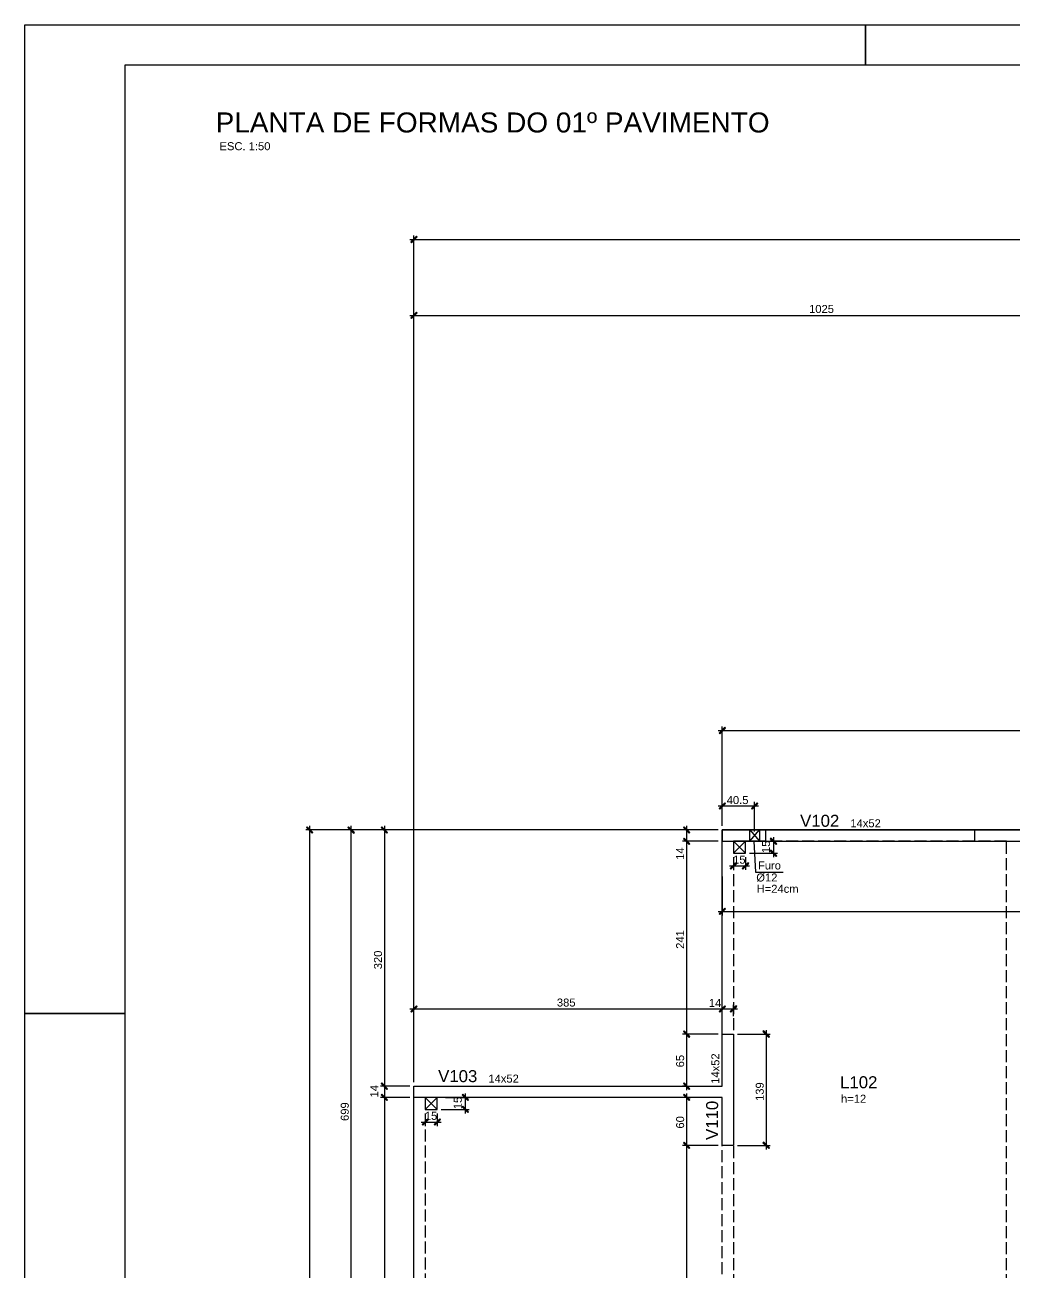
# Model space of a CAD drawing. Extents: x 0 to 119, y 0 to 84.
# Drawn here: x 0 to 24.71, y 52.94 to 84.1 of the extents above; entities that cross this region are included whole.
import ezdxf

# ---------------------------------------------------------------- set-up
doc = ezdxf.new("R2010")
doc.units = 0
doc.linetypes.add('ESTILO_TQS_0005', pattern=[0.4, 0.3, -0.1])
for name, color, linetype in [('1', 1, 'CONTINUOUS'), ('2', 2, 'CONTINUOUS'), ('3', 3, 'CONTINUOUS'), ('4', 4, 'CONTINUOUS'), ('5', 5, 'CONTINUOUS'), ('7', 7, 'CONTINUOUS')]:
    doc.layers.add(name, color=color, linetype=linetype)
doc.styles.add('TQS_ARIAL', font='arial.ttf')

msp = doc.modelspace()

# ---------------------------------------------------------------- linework, layer by layer
at = {"layer": '1', "linetype": 'CONTINUOUS'}
for p, q in [((9.7182, 66.064639), (9.7182, 78.839615)), ((9.6182, 78.739615), (53.8982, 78.739615)), ((9.6182, 76.844087), (30.3182, 76.844087)), ((9.7182, 57.686398), (9.7182, 76.944087)), ((17.3182, 66.470521), (46.1182, 66.470521)), ((17.4182, 64.086402), (17.4182, 66.570521)), ((17.3182, 64.585913), (18.328428, 64.585913)), ((17.4182, 64.186402), (17.4182, 64.685913)), ((18.228428, 63.946339), (18.228428, 64.685913)), ((8.869771, 63.986402), (7.012634, 63.986402)), ((7.112634, 14.006398), (7.112634, 64.086402)), ((17.3182, 63.986402), (8.048837, 63.986402)), ((8.148837, 49.9064), (8.148837, 64.086402)), ((9.6182, 63.986402), (8.879065, 63.986402)), ((8.979065, 64.086402), (8.979065, 57.486398)), ((17.3182, 63.986402), (16.426737, 63.986402)), ((16.526737, 64.086402), (16.526737, 63.606402)), ((18.108428, 63.98635), (18.348428, 63.706328)), ((18.108428, 63.706328), (18.348428, 63.98635)), ((17.3182, 63.706402), (16.426737, 63.706402)), ((17.3182, 63.706402), (16.426737, 63.706402)), ((16.526737, 63.806402), (16.526737, 58.786402)), ((17.698233, 63.706294), (17.998233, 63.406294)), ((17.698233, 63.406294), (17.998233, 63.706294)), ((18.208428, 63.706328), (18.79935, 63.706328)), ((18.69935, 63.806328), (18.69935, 63.306294)), ((17.998233, 63.306294), (17.998233, 62.988733)), ((18.098233, 63.406294), (18.79935, 63.406294)), ((17.5982, 63.088733), (18.098233, 63.088733)), ((17.6982, 63.186402), (17.6982, 62.988733)), ((17.4182, 62.826019), (17.4182, 61.853449)), ((17.3182, 61.953449), (46.3982, 61.953449)), ((9.6182, 59.515046), (17.5182, 59.515046)), ((9.7182, 58.114856), (9.7182, 59.615046)), ((17.3182, 59.515046), (17.7982, 59.515046)), ((17.4182, 59.272528), (17.4182, 59.615046)), ((17.4182, 59.272528), (17.4182, 59.615046)), ((17.6982, 59.332349), (17.6982, 59.615046)), ((16.526737, 58.986402), (16.526737, 57.486398)), ((18.51539, 58.986402), (18.51539, 56.006402)), ((17.3182, 58.886402), (16.426737, 58.886402)), ((17.3182, 58.886402), (16.426737, 58.886402)), ((17.7982, 58.886402), (18.61539, 58.886402)), ((8.979065, 57.686398), (8.979065, 57.206398)), ((9.6182, 57.586398), (8.879065, 57.586398)), ((9.6182, 57.586398), (8.879065, 57.586398)), ((8.979065, 57.406398), (8.979065, 46.906398)), ((10.99935, 57.406325), (10.99935, 56.906291)), ((16.471935, 57.586398), (16.426737, 57.586398)), ((16.526737, 57.406398), (16.526737, 56.006402)), ((9.6182, 57.306398), (8.879065, 57.306398)), ((9.6182, 57.306398), (8.879065, 57.306398)), ((9.998233, 57.306291), (10.298233, 57.006291)), ((9.998233, 57.006291), (10.298233, 57.306291)), ((10.508428, 57.306325), (11.09935, 57.306325)), ((16.587963, 57.306398), (16.626737, 57.306398)), ((9.9982, 56.786398), (9.9982, 56.58873)), ((10.298233, 56.906291), (10.298233, 56.58873)), ((10.398233, 57.006291), (11.09935, 57.006291)), ((9.8982, 56.68873), (10.398233, 56.68873)), ((17.3182, 56.106402), (16.426737, 56.106402)), ((17.3182, 56.106402), (16.426737, 56.106402)), ((16.526737, 56.206402), (16.526737, 46.906398)), ((17.7982, 56.106402), (18.61539, 56.106402))]:
    msp.add_line(p, q, dxfattribs=at)
at = {"layer": '1', "linetype": 'ESTILO_TQS_0005'}
for p, q in [((18.4982, 63.986402), (18.4982, 63.706402)), ((23.7182, 63.986402), (23.7182, 63.706402))]:
    msp.add_line(p, q, dxfattribs=at)
at = {"layer": '1', "linetype": 'CONTINUOUS'}
for points in [[(0.000085, 84.100046), (21.000085, 84.100046), (21.000085, 83.100046), (21.000085, 84.100046), (32.900085, 84.100046), (32.900085, 83.100046), (32.900085, 84.100046), (44.900085, 84.100046), (44.900085, 83.100046), (44.900085, 84.100046), (63.400085, 84.100046)], [(63.400085, 0.000046), (44.900085, 0.000046), (44.900085, 1.000046), (44.900085, 0.000046), (32.900085, 0.000046), (32.900085, 1.000046), (32.900085, 0.000046), (21.000085, 0.000046), (21.000085, 1.000046), (21.000085, 0.000046), (0.000085, 0.000046), (0.000085, 29.700046), (2.500085, 29.700046), (0.000085, 29.700046), (0.000085, 59.400046), (2.500085, 59.400046), (0.000085, 59.400046), (0.000085, 84.100046)], [(9.656317, 78.660055), (9.799223, 78.80296), (9.781545, 78.820638), (9.638639, 78.677733), (9.656317, 78.660055)], [(9.656317, 76.764527), (9.799223, 76.907432), (9.781545, 76.92511), (9.638639, 76.782204), (9.656317, 76.764527)], [(17.356317, 66.39096), (17.499223, 66.533866), (17.481545, 66.551544), (17.338639, 66.408638), (17.356317, 66.39096)], [(17.356317, 64.506353), (17.499223, 64.649258), (17.481545, 64.666936), (17.338639, 64.52403), (17.356317, 64.506353)], [(18.166545, 64.506353), (18.309451, 64.649258), (18.291773, 64.666936), (18.148868, 64.52403), (18.166545, 64.506353)], [(7.192195, 63.924519), (7.049289, 64.067424), (7.031611, 64.049747), (7.174517, 63.906841), (7.192195, 63.924519)], [(8.228397, 63.924519), (8.085492, 64.067424), (8.067814, 64.049747), (8.210719, 63.906841), (8.228397, 63.924519)], [(8.899504, 64.048284), (9.04241, 63.905379), (9.060087, 63.923057), (8.917182, 64.065962), (8.899504, 64.048284)], [(16.447176, 64.048284), (16.590082, 63.905379), (16.607759, 63.923057), (16.464854, 64.065962), (16.447176, 64.048284)], [(16.447176, 63.768284), (16.590082, 63.625379), (16.607759, 63.643057), (16.464854, 63.785962), (16.447176, 63.768284)], [(16.447176, 63.768284), (16.590082, 63.625379), (16.607759, 63.643057), (16.464854, 63.785962), (16.447176, 63.768284)], [(18.208428, 63.706328), (18.249439, 62.932751), (18.937269, 62.932751)], [(18.61979, 63.768211), (18.762695, 63.625305), (18.780373, 63.642983), (18.637467, 63.785889), (18.61979, 63.768211)], [(18.61979, 63.468177), (18.762695, 63.325272), (18.780373, 63.342949), (18.637467, 63.485855), (18.61979, 63.468177)], [(17.636317, 63.009172), (17.779223, 63.152078), (17.761545, 63.169756), (17.618639, 63.02685), (17.636317, 63.009172)], [(17.93635, 63.009172), (18.079255, 63.152078), (18.061578, 63.169756), (17.918672, 63.02685), (17.93635, 63.009172)], [(17.356317, 61.873889), (17.499223, 62.016794), (17.481545, 62.034472), (17.338639, 61.891566), (17.356317, 61.873889)], [(9.656317, 59.435485), (9.799223, 59.578391), (9.781545, 59.596069), (9.638639, 59.453163), (9.656317, 59.435485)], [(17.356317, 59.435485), (17.499223, 59.578391), (17.481545, 59.596069), (17.338639, 59.453163), (17.356317, 59.435485)], [(17.356317, 59.435485), (17.499223, 59.578391), (17.481545, 59.596069), (17.338639, 59.453163), (17.356317, 59.435485)], [(17.636317, 59.435485), (17.779223, 59.578391), (17.761545, 59.596069), (17.618639, 59.453163), (17.636317, 59.435485)], [(16.447176, 58.948284), (16.590082, 58.805379), (16.607759, 58.823057), (16.464854, 58.965962), (16.447176, 58.948284)], [(16.447176, 58.948284), (16.590082, 58.805379), (16.607759, 58.823057), (16.464854, 58.965962), (16.447176, 58.948284)], [(18.43583, 58.948284), (18.578735, 58.805379), (18.596413, 58.823057), (18.453508, 58.965962), (18.43583, 58.948284)], [(8.899504, 57.648281), (9.04241, 57.505376), (9.060087, 57.523053), (8.917182, 57.665959), (8.899504, 57.648281)], [(8.899504, 57.648281), (9.04241, 57.505376), (9.060087, 57.523053), (8.917182, 57.665959), (8.899504, 57.648281)], [(16.447176, 57.648281), (16.590082, 57.505376), (16.607759, 57.523053), (16.464854, 57.665959), (16.447176, 57.648281)], [(8.899504, 57.368281), (9.04241, 57.225376), (9.060087, 57.243053), (8.917182, 57.385959), (8.899504, 57.368281)], [(8.899504, 57.368281), (9.04241, 57.225376), (9.060087, 57.243053), (8.917182, 57.385959), (8.899504, 57.368281)], [(10.91979, 57.368208), (11.062695, 57.225302), (11.080373, 57.24298), (10.937467, 57.385885), (10.91979, 57.368208)], [(16.447176, 57.368281), (16.590082, 57.225376), (16.607759, 57.243053), (16.464854, 57.385959), (16.447176, 57.368281)], [(10.91979, 57.068174), (11.062695, 56.925269), (11.080373, 56.942946), (10.937467, 57.085852), (10.91979, 57.068174)], [(9.936317, 56.609169), (10.079223, 56.752075), (10.061545, 56.769752), (9.918639, 56.626847), (9.936317, 56.609169)], [(10.23635, 56.609169), (10.379255, 56.752075), (10.361578, 56.769752), (10.218672, 56.626847), (10.23635, 56.609169)], [(16.447176, 56.168284), (16.590082, 56.025379), (16.607759, 56.043057), (16.464854, 56.185962), (16.447176, 56.168284)], [(16.447176, 56.168284), (16.590082, 56.025379), (16.607759, 56.043057), (16.464854, 56.185962), (16.447176, 56.168284)], [(18.43583, 56.168284), (18.578735, 56.025379), (18.596413, 56.043057), (18.453508, 56.185962), (18.43583, 56.168284)]]:
    msp.add_lwpolyline(points, dxfattribs=at)
at = {"layer": '1', "linetype": 'ESTILO_TQS_0005'}
for points in [[(17.6982, 63.286402), (17.6982, 50.586402), (24.5182, 50.586402), (24.5182, 63.706402), (17.6982, 63.706402), (17.6982, 63.286402)], [(9.9982, 56.106398), (9.9982, 47.286398), (17.4182, 47.286398), (17.4182, 57.306398), (9.9982, 57.306398), (9.9982, 56.106398)]]:
    msp.add_lwpolyline(points, dxfattribs=at)
at = {"layer": '1', "linetype": 'CONTINUOUS'}
for points in [[(9.656317, 78.660055), (9.781545, 78.820638), (9.638639, 78.677733)], [(9.656317, 78.660055), (9.638639, 78.677733), (9.656317, 78.660055)], [(9.656317, 78.660055), (9.799223, 78.80296), (9.781545, 78.820638)], [(9.656317, 76.764527), (9.781545, 76.92511), (9.638639, 76.782204)], [(9.656317, 76.764527), (9.638639, 76.782204), (9.656317, 76.764527)], [(9.656317, 76.764527), (9.799223, 76.907432), (9.781545, 76.92511)], [(17.356317, 66.39096), (17.481545, 66.551544), (17.338639, 66.408638)], [(17.356317, 66.39096), (17.338639, 66.408638), (17.356317, 66.39096)], [(17.356317, 66.39096), (17.499223, 66.533866), (17.481545, 66.551544)], [(17.356317, 64.506353), (17.481545, 64.666936), (17.338639, 64.52403)], [(17.356317, 64.506353), (17.338639, 64.52403), (17.356317, 64.506353)], [(17.356317, 64.506353), (17.499223, 64.649258), (17.481545, 64.666936)], [(18.166545, 64.506353), (18.291773, 64.666936), (18.148868, 64.52403)], [(18.166545, 64.506353), (18.148868, 64.52403), (18.166545, 64.506353)], [(18.166545, 64.506353), (18.309451, 64.649258), (18.291773, 64.666936)], [(7.192195, 63.924519), (7.049289, 64.067424), (7.031611, 64.049747)], [(7.192195, 63.924519), (7.031611, 64.049747), (7.174517, 63.906841)], [(7.192195, 63.924519), (7.174517, 63.906841), (7.192195, 63.924519)], [(8.228397, 63.924519), (8.085492, 64.067424), (8.067814, 64.049747)], [(8.228397, 63.924519), (8.067814, 64.049747), (8.210719, 63.906841)], [(8.228397, 63.924519), (8.210719, 63.906841), (8.228397, 63.924519)], [(8.899504, 64.048284), (9.060087, 63.923057), (8.917182, 64.065962)], [(8.899504, 64.048284), (8.917182, 64.065962), (8.899504, 64.048284)], [(8.899504, 64.048284), (9.04241, 63.905379), (9.060087, 63.923057)], [(16.447176, 64.048284), (16.607759, 63.923057), (16.464854, 64.065962)], [(16.447176, 64.048284), (16.464854, 64.065962), (16.447176, 64.048284)], [(16.447176, 64.048284), (16.590082, 63.905379), (16.607759, 63.923057)], [(16.447176, 63.768284), (16.607759, 63.643057), (16.464854, 63.785962)], [(16.447176, 63.768284), (16.464854, 63.785962), (16.447176, 63.768284)], [(16.447176, 63.768284), (16.607759, 63.643057), (16.464854, 63.785962)], [(16.447176, 63.768284), (16.464854, 63.785962), (16.447176, 63.768284)], [(16.447176, 63.768284), (16.590082, 63.625379), (16.607759, 63.643057)], [(16.447176, 63.768284), (16.590082, 63.625379), (16.607759, 63.643057)], [(18.61979, 63.768211), (18.780373, 63.642983), (18.637467, 63.785889)], [(18.61979, 63.768211), (18.637467, 63.785889), (18.61979, 63.768211)], [(18.61979, 63.768211), (18.762695, 63.625305), (18.780373, 63.642983)], [(18.61979, 63.468177), (18.780373, 63.342949), (18.637467, 63.485855)], [(18.61979, 63.468177), (18.637467, 63.485855), (18.61979, 63.468177)], [(18.61979, 63.468177), (18.762695, 63.325272), (18.780373, 63.342949)], [(17.636317, 63.009172), (17.761545, 63.169756), (17.618639, 63.02685)], [(17.636317, 63.009172), (17.618639, 63.02685), (17.636317, 63.009172)], [(17.636317, 63.009172), (17.779223, 63.152078), (17.761545, 63.169756)], [(17.93635, 63.009172), (18.061578, 63.169756), (17.918672, 63.02685)], [(17.93635, 63.009172), (17.918672, 63.02685), (17.93635, 63.009172)], [(17.93635, 63.009172), (18.079255, 63.152078), (18.061578, 63.169756)], [(17.356317, 61.873889), (17.481545, 62.034472), (17.338639, 61.891566)], [(17.356317, 61.873889), (17.499223, 62.016794), (17.481545, 62.034472)], [(17.356317, 61.873889), (17.338639, 61.891566), (17.356317, 61.873889)], [(9.656317, 59.435485), (9.781545, 59.596069), (9.638639, 59.453163)], [(9.656317, 59.435485), (9.799223, 59.578391), (9.781545, 59.596069)], [(17.356317, 59.435485), (17.481545, 59.596069), (17.338639, 59.453163)], [(17.356317, 59.435485), (17.481545, 59.596069), (17.338639, 59.453163)], [(17.356317, 59.435485), (17.499223, 59.578391), (17.481545, 59.596069)], [(17.356317, 59.435485), (17.499223, 59.578391), (17.481545, 59.596069)], [(17.636317, 59.435485), (17.761545, 59.596069), (17.618639, 59.453163)], [(17.636317, 59.435485), (17.779223, 59.578391), (17.761545, 59.596069)], [(9.656317, 59.435485), (9.638639, 59.453163), (9.656317, 59.435485)], [(17.356317, 59.435485), (17.338639, 59.453163), (17.356317, 59.435485)], [(17.356317, 59.435485), (17.338639, 59.453163), (17.356317, 59.435485)], [(17.636317, 59.435485), (17.618639, 59.453163), (17.636317, 59.435485)], [(16.447176, 58.948284), (16.607759, 58.823057), (16.464854, 58.965962)], [(16.447176, 58.948284), (16.464854, 58.965962), (16.447176, 58.948284)], [(16.447176, 58.948284), (16.607759, 58.823057), (16.464854, 58.965962)], [(16.447176, 58.948284), (16.464854, 58.965962), (16.447176, 58.948284)], [(16.447176, 58.948284), (16.590082, 58.805379), (16.607759, 58.823057)], [(16.447176, 58.948284), (16.590082, 58.805379), (16.607759, 58.823057)], [(18.43583, 58.948284), (18.596413, 58.823057), (18.453508, 58.965962)], [(18.43583, 58.948284), (18.453508, 58.965962), (18.43583, 58.948284)], [(18.43583, 58.948284), (18.578735, 58.805379), (18.596413, 58.823057)], [(8.899504, 57.648281), (9.060087, 57.523053), (8.917182, 57.665959)], [(8.899504, 57.648281), (8.917182, 57.665959), (8.899504, 57.648281)], [(8.899504, 57.648281), (9.060087, 57.523053), (8.917182, 57.665959)], [(8.899504, 57.648281), (8.917182, 57.665959), (8.899504, 57.648281)], [(8.899504, 57.648281), (9.04241, 57.505376), (9.060087, 57.523053)], [(8.899504, 57.648281), (9.04241, 57.505376), (9.060087, 57.523053)], [(16.447176, 57.648281), (16.607759, 57.523053), (16.464854, 57.665959)], [(16.447176, 57.648281), (16.464854, 57.665959), (16.447176, 57.648281)], [(16.447176, 57.648281), (16.590082, 57.505376), (16.607759, 57.523053)], [(8.899504, 57.368281), (9.060087, 57.243053), (8.917182, 57.385959)], [(8.899504, 57.368281), (8.917182, 57.385959), (8.899504, 57.368281)], [(8.899504, 57.368281), (9.060087, 57.243053), (8.917182, 57.385959)], [(8.899504, 57.368281), (8.917182, 57.385959), (8.899504, 57.368281)], [(8.899504, 57.368281), (9.04241, 57.225376), (9.060087, 57.243053)], [(8.899504, 57.368281), (9.04241, 57.225376), (9.060087, 57.243053)], [(10.91979, 57.368208), (11.080373, 57.24298), (10.937467, 57.385885)], [(10.91979, 57.368208), (10.937467, 57.385885), (10.91979, 57.368208)], [(10.91979, 57.368208), (11.062695, 57.225302), (11.080373, 57.24298)], [(16.447176, 57.368281), (16.607759, 57.243053), (16.464854, 57.385959)], [(16.447176, 57.368281), (16.464854, 57.385959), (16.447176, 57.368281)], [(16.447176, 57.368281), (16.590082, 57.225376), (16.607759, 57.243053)], [(10.91979, 57.068174), (11.080373, 56.942946), (10.937467, 57.085852)], [(10.91979, 57.068174), (10.937467, 57.085852), (10.91979, 57.068174)], [(10.91979, 57.068174), (11.062695, 56.925269), (11.080373, 56.942946)], [(9.936317, 56.609169), (10.061545, 56.769752), (9.918639, 56.626847)], [(9.936317, 56.609169), (10.079223, 56.752075), (10.061545, 56.769752)], [(10.23635, 56.609169), (10.361578, 56.769752), (10.218672, 56.626847)], [(10.23635, 56.609169), (10.379255, 56.752075), (10.361578, 56.769752)], [(9.936317, 56.609169), (9.918639, 56.626847), (9.936317, 56.609169)], [(10.23635, 56.609169), (10.218672, 56.626847), (10.23635, 56.609169)], [(16.447176, 56.168284), (16.607759, 56.043057), (16.464854, 56.185962)], [(16.447176, 56.168284), (16.464854, 56.185962), (16.447176, 56.168284)], [(16.447176, 56.168284), (16.607759, 56.043057), (16.464854, 56.185962)], [(16.447176, 56.168284), (16.464854, 56.185962), (16.447176, 56.168284)], [(16.447176, 56.168284), (16.590082, 56.025379), (16.607759, 56.043057)], [(16.447176, 56.168284), (16.590082, 56.025379), (16.607759, 56.043057)], [(18.43583, 56.168284), (18.596413, 56.043057), (18.453508, 56.185962)], [(18.43583, 56.168284), (18.453508, 56.185962), (18.43583, 56.168284)], [(18.43583, 56.168284), (18.578735, 56.025379), (18.596413, 56.043057)]]:
    msp.add_solid(points, dxfattribs=at)
at = {"layer": '2', "linetype": 'CONTINUOUS'}
for p, q in [((9.7182, 65.964639), (9.7182, 65.964639)), ((8.969771, 63.986402), (8.969771, 63.986402)), ((9.7182, 63.986402), (9.7182, 63.986402)), ((17.4182, 64.086402), (17.4182, 64.086402)), ((17.4182, 63.986402), (17.4182, 63.986402)), ((17.4182, 63.986402), (17.4182, 63.986402)), ((17.4182, 63.986402), (17.4182, 63.986402)), ((17.4182, 63.706402), (17.4182, 63.706402)), ((17.4182, 63.706402), (17.4182, 63.706402)), ((18.108428, 63.706328), (18.108428, 63.706328)), ((18.228428, 63.846339), (18.228428, 63.846339)), ((17.6982, 63.286402), (17.6982, 63.286402)), ((17.998233, 63.406294), (17.998233, 63.406294)), ((17.998233, 63.406294), (17.998233, 63.406294)), ((17.4182, 62.926019), (17.4182, 62.926019)), ((17.6982, 59.232349), (17.6982, 59.232349)), ((17.4182, 59.172528), (17.4182, 59.172528)), ((17.4182, 59.172528), (17.4182, 59.172528)), ((17.4182, 58.886402), (17.4182, 58.886402)), ((17.4182, 58.886402), (17.4182, 58.886402)), ((17.6982, 58.886402), (17.6982, 58.886402)), ((9.7182, 58.014856), (9.7182, 58.014856)), ((9.7182, 57.586398), (9.7182, 57.586398)), ((9.7182, 57.586398), (9.7182, 57.586398)), ((9.7182, 57.586398), (9.7182, 57.586398)), ((16.571935, 57.586398), (16.571935, 57.586398)), ((9.7182, 57.306398), (9.7182, 57.306398)), ((9.7182, 57.306398), (9.7182, 57.306398)), ((10.408428, 57.306325), (10.408428, 57.306325)), ((16.487963, 57.306398), (16.487963, 57.306398)), ((9.9982, 56.886398), (9.9982, 56.886398)), ((10.298233, 57.006291), (10.298233, 57.006291)), ((10.298233, 57.006291), (10.298233, 57.006291)), ((17.4182, 56.106402), (17.4182, 56.106402)), ((17.4182, 56.106402), (17.4182, 56.106402)), ((17.6982, 56.106402), (17.6982, 56.106402))]:
    msp.add_line(p, q, dxfattribs=at)
at = {"layer": '3', "linetype": 'CONTINUOUS'}
for points in [[(9.7182, 57.586398), (17.4182, 57.586398), (17.4182, 63.986402), (46.0182, 63.986402), (46.0182, 65.986398), (53.7982, 65.986398), (53.7982, 14.106398), (31.7182, 14.106398), (31.7182, 25.206398), (17.4182, 25.206398), (17.4182, 31.606402), (9.7182, 31.606402), (9.7182, 42.186402), (17.4182, 42.186402), (17.4182, 47.006398), (9.7182, 47.006398), (9.7182, 57.586398)], [(18.108428, 63.98635), (18.348428, 63.98635), (18.348428, 63.706328), (18.108428, 63.706328), (18.108428, 63.98635)], [(17.698233, 63.406294), (17.998233, 63.406294), (17.998233, 63.706294), (17.698233, 63.706294), (17.698233, 63.406294)], [(9.998233, 57.006291), (10.298233, 57.006291), (10.298233, 57.306291), (9.998233, 57.306291), (9.998233, 57.006291)]]:
    msp.add_lwpolyline(points, dxfattribs=at)
at = {"layer": '4', "linetype": 'CONTINUOUS'}
for points in [[(46.2982, 63.986402), (17.4182, 63.986402), (17.4182, 63.706402), (46.2982, 63.706402), (46.2982, 63.986402)], [(9.7182, 57.586398), (17.4182, 57.586398), (17.4182, 58.886402), (17.6982, 58.886402), (17.6982, 56.106402), (17.4182, 56.106402), (17.4182, 57.306398), (9.7182, 57.306398), (9.7182, 57.586398)]]:
    msp.add_lwpolyline(points, dxfattribs=at)
at = {"layer": '7', "linetype": 'CONTINUOUS'}
for p, q in [((2.500085, 83.100046), (117.900085, 83.100046)), ((2.500085, 1.000046), (2.500085, 83.100046))]:
    msp.add_line(p, q, dxfattribs=at)

# ---------------------------------------------------------------- texts
at = {"layer": '2', "linetype": 'CONTINUOUS', "style": 'TQS_ARIAL'}
for s, p in [('ESC. 1:50', (4.859406, 80.970464)), ('1025', (19.5882, 76.904087)), ('40.5', (17.530066, 64.633844)), ('14x52', (20.619162, 64.054397)), ('15', (17.689642, 63.144805)), ('Furo', (18.310753, 62.999924)), ('%%c12', (18.269132, 62.699504)), ('H=24cm', (18.277718, 62.416188)), ('385', (13.2882, 59.575046)), ('14', (17.083453, 59.563727)), ('14x52', (11.576724, 57.674589)), ('15', (9.989642, 56.744801))]:
    msp.add_text(s, height=0.2, dxfattribs=at).set_placement(p)
for s, rotation, p in [('15', 90, (18.611518, 63.409756)), ('14', 90, (16.466737, 63.239735)), ('241', 90, (16.466737, 61.016402)), ('320', 90, (8.919065, 60.5064)), ('65', 90, (16.466737, 58.0564)), ('14x52', -270, (17.346201, 57.643696)), ('139', 90, (18.45539, 57.216402)), ('14', 90, (8.826157, 57.304599)), ('h=12', 360, (20.385529, 57.172095)), ('699', 90, (8.088837, 56.716401)), ('15', 90, (10.911518, 57.009752)), ('60', 90, (16.466737, 56.5264))]:
    msp.add_text(s, height=0.2, rotation=rotation, dxfattribs=at).set_placement(p)
at = {"layer": '4', "linetype": 'CONTINUOUS', "style": 'TQS_ARIAL'}
for s, p in [('V102', (19.364297, 64.066293)), ('V103', (10.321859, 57.686484))]:
    msp.add_text(s, height=0.3, dxfattribs=at).set_placement(p)
for s, rotation, p in [('L102', 360, (20.362696, 57.534247)), ('V110', -270, (17.315955, 56.24196))]:
    msp.add_text(s, height=0.3, rotation=rotation, dxfattribs=at).set_placement(p)
at = {"layer": '5', "linetype": 'CONTINUOUS', "style": 'TQS_ARIAL'}
msp.add_text('PLANTA DE FORMAS DO 01º PAVIMENTO ', height=0.5, dxfattribs=at).set_placement((4.763387, 81.413558))

doc.saveas('drawing.dxf')
